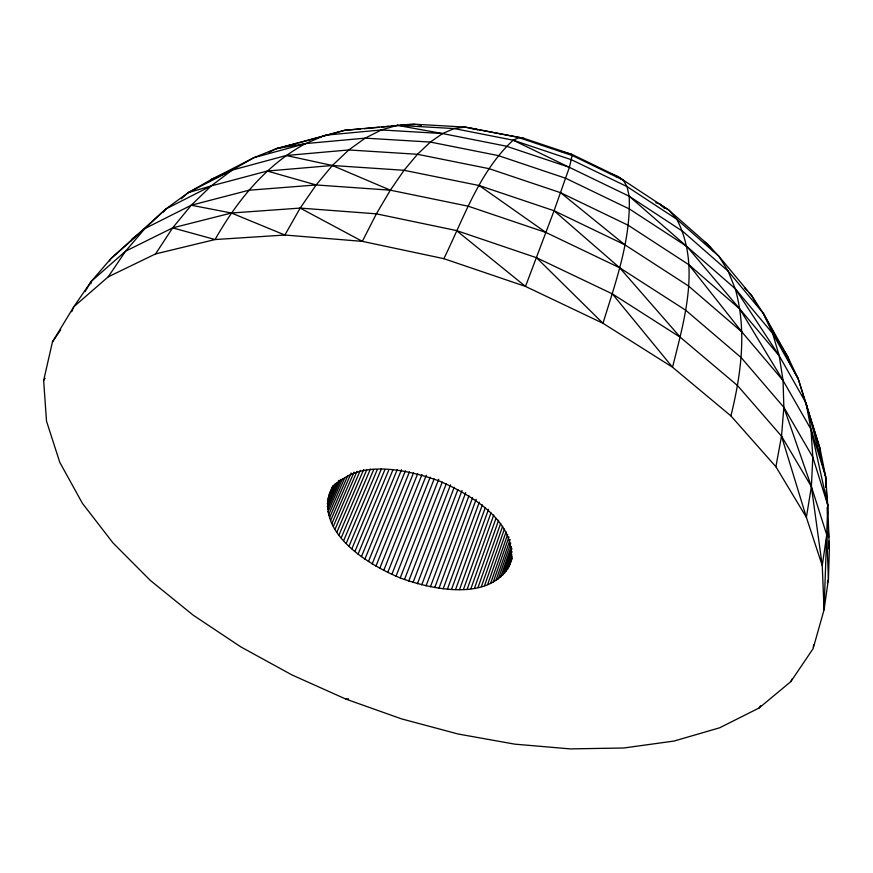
<?xml version="1.0" encoding="UTF-8"?>
<svg xmlns="http://www.w3.org/2000/svg" width="873" height="873" viewBox="0 0 873 873"><rect width="100%" height="100%" fill="white"/><g stroke="black" fill="none" stroke-linecap="round" stroke-linejoin="round"><path stroke-width="1.31" d="M71.739 311.694L73.801 306.761L108.187 276.872L155.558 253.912L215.074 239.54L284.871 235.033L300.181 208.09L316.146 184.956L332.362 165.499L348.774 149.949L365.209 138.141L381.37 129.957L397.259 125.33L454.135 128.56L513.16 140.182L571.662 159.835L627.043 186.604L676.826 219.287C700.779 265.414 684.279 319.965 672.537 367.238L730.897 415.886L775.89 466.728L806.379 517.34L822.246 565.573L824.068 609.769L813.09 648.683L790.883 681.562L759.15 707.959L719.679 727.776L674.065 741.046L623.813 747.997L570.255 748.903L514.666 744.134L458.074 733.997L401.515 718.872L345.839 699.077L291.986 674.949L240.784 646.871L193.239 615.214L150.287 580.392L112.966 542.875L82.389 503.306L59.822 462.406L46.498 421.113L43.65 380.475L52.467 341.878L73.801 306.761L91.294 281.346L110.882 258.637L165.859 208.963L188.241 192.627L211.637 179.347L253.89 157.675L276.272 148.672L344.857 130.263L412.678 124.097L464.96 127.076L523.887 138.338L572.339 154.554L618.149 176.761L668.936 210.175L707.599 244.2L718.883 256.269L751.784 295.805L763.362 313.429L787.642 356.468L798.206 378.806L820.107 448.842L825.563 476.309L827.757 505.074L829.35 549.248L828.433 579.268L824.068 609.769L827.757 505.074L810.984 429.298L806.074 403.108L779.229 355.824L735.197 288.647L728.115 271.099L718.883 256.269L676.826 219.287L668.936 210.175L659.453 203.867L655.798 202.722M109.485 260.907L110.882 258.637L144.929 228.54L191.252 205.22L231.421 213.012L284.871 235.033L362.328 241.363L443.855 258.67C463.858 217.966 479.146 171.719 513.16 140.182L629.171 196.218L735.197 288.647C747.07 330.343 741.133 374.517 730.897 415.886M775.89 466.728L781.521 436.14L783.856 407.331L783.048 380.508L779.229 355.824L772.627 333.431L763.362 313.429L728.115 271.099L682.817 231.4L629.171 196.218L627.043 186.604L623.3 180.198L618.149 176.761L610.685 173.563M512.145 558.294C496.912 603.352 434.023 590.366 400.227 577.948C366.693 564.067 311.192 529.933 332.624 486.316M155.558 253.912L172.658 227.875L191.252 205.22L248.881 190.238L316.146 184.956L390.351 190.183L468.244 206.203L545.963 232.491L619.688 267.782L685.709 310.231L741.144 357.559L783.856 407.331L811.388 486.61L826.753 534.843L822.246 565.573L811.388 486.61L812.807 457.19L810.984 429.298L783.048 380.508L739.78 308.977L686.931 246.502L629.586 209.084L565.682 178.256L498.188 155.569L430.345 142.07L365.209 138.141L305.626 143.587L276.272 148.672L269.168 152.306M813.287 647.362L813.669 644.743M90.879 283.834L91.294 281.346L125.614 251.162L144.929 228.54L165.859 208.963L211.19 185.927L232.142 170.104L253.89 157.675L305.626 143.587L325.225 135.217L381.37 129.957L442.556 133.558L506.22 146.151L569.392 167.332L554.071 210.753L525.491 286.42L602.981 323.283L672.537 367.238L612.388 293.895L536.524 257.721L456.448 230.548L376.383 213.83L300.181 208.09L231.421 213.012L172.658 227.875L125.614 251.162L108.187 276.872M536.524 257.721L602.981 323.283C615.629 282.099 631.026 239.933 629.171 196.218M827.342 583.197L828.433 579.268L826.753 534.843M569.392 167.332L572.339 154.554L560.542 151.236M509.952 564.689C519.762 522.894 471.125 494.729 439.01 480.892C405.825 469.063 351.241 456.732 329.361 493.747M504.518 573.474L512.025 551.627M506.176 571.422L511.927 554.704M507.682 569.294L512.102 556.417M508.872 567.014L511.971 557.989M498.319 578.919L510.727 543.071M500.611 577.249L511.229 546.476M502.641 575.394L511.927 548.44M493.289 581.975L508.97 536.884M495.94 580.501L510.127 539.579M490.604 583.339L507.649 534.451M484.57 585.608L504.387 529.136M487.658 584.55L506.089 531.853M481.383 586.58L502.597 526.332M474.552 588.064L498.614 520.297M478.044 587.42L500.676 523.407M470.918 588.642L495.962 518.409M467.241 589.046L493.736 515.07M463.465 589.362L490.964 512.931M459.547 589.482L488.52 509.341M455.575 589.504L485.377 507.486M451.516 589.384L482.365 504.9M447.402 589.155L479.31 502.215M443.189 588.729L476.167 499.323M438.977 588.238L472.577 497.654M434.721 587.584L468.943 495.831M430.411 586.82L465.735 492.623M426.046 585.903L462.013 490.528M421.735 584.855L457.878 489.567M417.425 583.742L454.211 487.276M413.06 582.466L450.512 484.821M408.739 581.058L446.365 483.5M404.461 579.574L442.273 482.092M400.227 577.948L438.715 479.277M395.993 576.256L434.176 478.928M391.835 574.423L430.214 477.149M387.732 572.502L426.297 475.283M383.716 570.484L421.965 474.585M379.744 568.388L417.665 473.799M375.903 566.184L413.507 472.893M372.149 563.936L409.437 471.944M368.439 561.535L405.388 470.842M364.87 559.157L401.482 469.739M361.433 556.647L397.182 469.772M358.094 554.093L392.97 469.761M354.94 551.474L388.921 469.663M351.874 548.801L384.96 469.51M349.047 546.105L381.468 468.736M346.254 543.312L377.234 469.685M790.883 681.562L791.931 679.085M341.256 537.724L370.381 469.074M343.711 540.54L373.764 469.401M339.04 534.876L366.682 469.958M336.967 532.028L363.659 469.587M333.377 526.266L357.024 471.278M335.101 529.147L360.276 470.427M331.947 523.396L354.067 472.129M329.558 517.689L347.847 475.501M330.627 520.526L351.186 472.991M327.571 509.275L340.59 479.441M327.964 512.014L342.576 478.469M328.63 514.841L344.824 477.596M327.899 498.669L333.355 486.196M333.311 487.025L334.403 484.548M327.484 501.233L335.134 483.784M327.244 503.852L336.509 482.682M327.277 506.558L338.691 480.423M328.575 496.202L332.951 486.217M331.784 489.175L333.421 485.453M523.887 138.338L464.96 127.076L454.135 128.56L442.556 133.558L430.345 142.07L417.469 154.292L404.057 170.29L390.351 190.183L376.383 213.83L362.328 241.363L300.181 208.09M85.019 291.593L91.294 281.346M130.895 240.992L132.336 238.678L138.632 234.008M759.15 707.959L760.634 705.668M43.65 380.475L45.112 378.304M52.467 341.878L60.706 329.808M163.251 212.106L165.859 208.963M305.626 143.587C266.025 164.866 236.921 200.986 215.074 239.54L172.658 227.875M191.252 205.22L211.19 185.927L267.269 171.032L332.362 165.499L404.057 170.29L479.244 185.556L554.071 210.753L624.926 244.844L688.459 285.951L741.886 331.947L783.048 380.508M181.278 198.76L188.241 192.627L232.142 170.104L286.224 155.492L348.774 149.949L417.469 154.292L489.196 168.696L560.641 192.726L628.233 225.278L688.841 264.705L739.78 308.977L779.229 355.824M209.651 181.093L211.637 179.347L232.142 170.104M513.16 140.182L519.053 137.705L572.633 155.667L623.3 180.198M211.637 179.347L218.948 176.324M188.241 192.627L211.19 185.927M298.915 142.856L344.857 130.263L360.473 128.986M276.272 148.672L297.66 143.183M364.379 128.669L379.144 127.272M381.828 127.022L388.529 126.389M391.213 126.127L397.924 125.494M400.609 125.243L415.166 124.413M345.839 699.077L348.545 698.826M469.609 128.418L475.032 128.735L477.313 129.913M615.563 176.553L618.149 176.761M417.643 124.73L421.375 125.21M397.259 125.33L442.556 133.558M286.224 155.492L332.362 165.499L390.351 190.183M267.269 171.032L316.146 184.956M443.855 258.67L525.491 286.42L456.448 230.548M612.388 293.895L680.405 337.349L737.532 385.571L781.521 436.14L811.388 486.61L806.379 517.34L781.521 436.14M479.244 185.556L545.963 232.491M704.347 241.832L707.599 244.2L713.678 251.5M560.641 192.726L624.926 244.844M554.071 210.753L619.688 267.782L680.405 337.349M659.453 203.867L664.473 208.287M744.429 287.752L747.19 290.774M749.034 292.793L751.784 295.805L757 305.048M735.197 288.647L772.627 333.431L798.206 378.806L820.107 448.842L820.314 454.167M688.841 264.705L741.886 331.947M782.568 348.6L787.642 356.468L789.214 361.564M783.856 407.331L812.807 457.19L827.757 505.074M763.362 313.429L798.206 378.806M810.624 420.448L811.737 422.892M810.984 429.298L825.563 476.309L826.12 487.112M806.074 403.108L825.563 476.309L825.945 487.199M828.03 531.897L828.433 537.233M828.946 543.912L829.35 549.248L828.924 541.151M826.262 489.818L826.687 497.926M827.178 507.377L827.528 514.132M828.019 523.593L828.717 537.091"/></g></svg>
